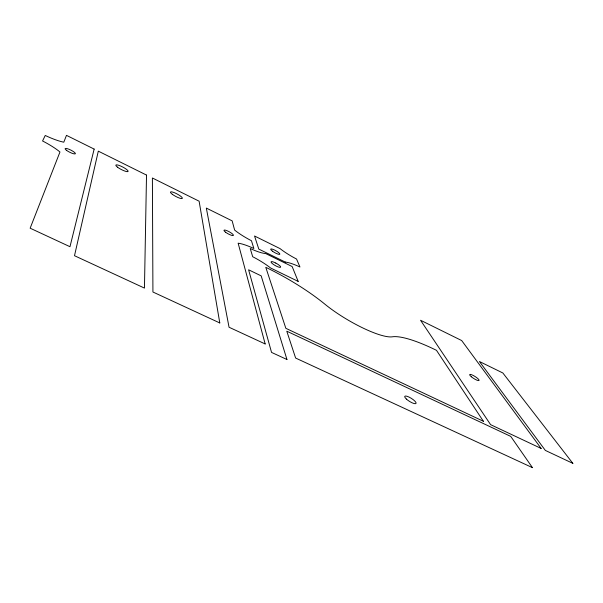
<?xml version="1.0" encoding="UTF-8"?>
<svg xmlns="http://www.w3.org/2000/svg" width="603" height="603" viewBox="0 0 603 603"><rect width="100%" height="100%" fill="white"/><g stroke="black" fill="none" stroke-linecap="round" stroke-linejoin="round"><path stroke-width="0.9" d="M146.514 175.081L144.456 288.091L74.501 255.717L98.304 151.149L146.514 175.081M94.158 149.092L69.978 246.71L30.15 228.198L59.968 151.986A31.424 6.912 26 0 0 42.557 140.974L45.248 135.471A27.369 5.585 26.3 0 0 63.797 142.195L66.481 135.351L94.158 149.092M286.953 359.509L271.546 352.408L248.602 269.79L261.174 275.865L286.953 359.509M219.786 322.952L152.928 292.01L152.393 177.998L199.111 201.191L219.786 322.952M265.162 343.951L229.05 327.241L206.324 208.08L232.155 220.871L234.627 230.075A25.13 5.276 29 0 0 251.451 240.733L253.878 248.511A28.71 6.49 29.1 0 0 238.14 243.197L265.162 343.951M532.449 467.649L295.621 358.046L286.787 331.183L510.733 436.391L532.449 467.649M483.395 421.271L285.845 328.318L265.78 267.317A83.96 20.894 29.5 0 1 324.911 304.198A48.783 10.944 30.5 0 0 392.319 336.806A80.478 18.376 32.1 0 1 436.482 350.328L483.395 421.271M541.132 448.436L490.608 424.663L420.532 320.246L461.687 340.552L541.132 448.436M572.85 463.36L545.346 450.418L479.408 361.499L502.849 372.978L572.85 463.36M275.759 263.059L274.531 262.463A5.457 1.221 29.4 0 0 271.131 262.275A5.457 1.221 29.4 0 0 276.355 266.142A5.457 1.221 29.4 0 0 280.636 266.978L280.44 266.518A5.457 1.221 29.4 0 0 275.759 263.059M298.176 281.405L270.589 267.981A29.713 6.957 29.1 0 0 252.695 256.727L250.222 248.496A25.944 5.623 28.9 0 0 265.652 253.546L292.146 266.541L298.176 281.405M285.294 262.086L258.8 249.084L254.534 235.999L280.026 248.594A24.376 4.997 29.5 0 0 296.54 259.019L299.955 267.001A27.813 6.12 29.8 0 0 285.294 262.086M172.315 194.294A6.739 1.41 28 0 0 182.234 198.477A6.739 1.41 28 0 0 174.682 192.809A6.739 1.41 28 0 0 172.315 194.294M471.342 376.777A5.533 1.191 32.2 0 0 479.046 380.485A5.533 1.191 32.2 0 0 472.782 375.239A5.533 1.191 32.2 0 0 471.342 376.777M225.605 232.238A5.382 1.176 28.7 0 0 233.353 235.441A5.382 1.176 28.7 0 0 227.06 230.723A5.382 1.176 28.7 0 0 225.605 232.238M66.36 150.215A5.729 1.221 26.5 0 0 75.126 153.908A5.729 1.221 26.5 0 0 69.3 149.378A5.729 1.221 26.5 0 0 66.36 150.215M272.488 251.202A5.208 1.108 29.3 0 0 279.807 254.225A5.208 1.108 29.3 0 0 273.513 249.567A5.208 1.108 29.3 0 0 272.488 251.202M406.407 399.088A6.686 1.779 32.1 0 0 415.972 403.52A6.686 1.779 32.1 0 0 408.819 396.978A6.686 1.779 32.1 0 0 406.407 399.088M117.51 167.189A6.912 1.44 27.3 0 0 127.911 171.599A6.912 1.44 27.3 0 0 120.51 165.976A6.912 1.44 27.3 0 0 117.51 167.189"/></g></svg>
